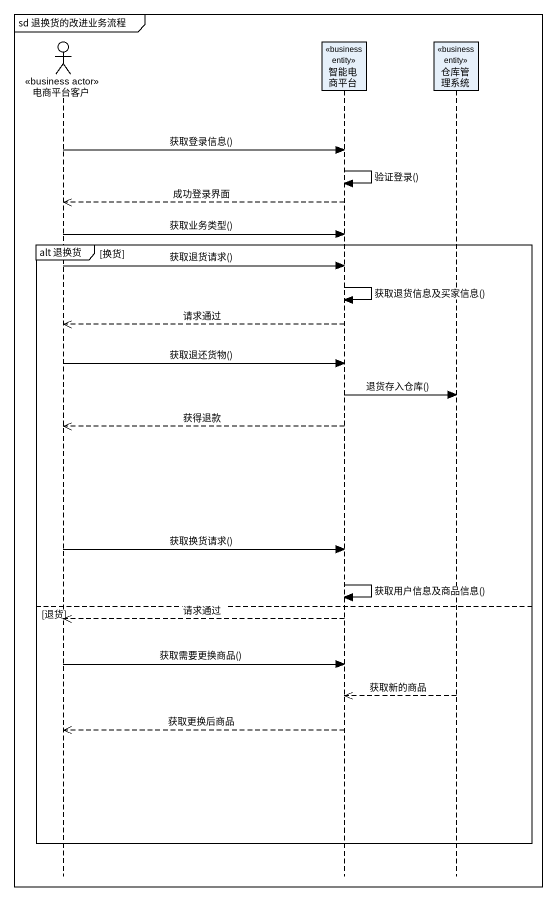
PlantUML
@startuml
mainframe sd 退换货的改进业务流程
hide footbox
actor 电商平台客户 <<business actor>>
participant 智能电商平台 <<business entity>>
participant 仓库管理系统 <<business entity>>

电商平台客户 -> 智能电商平台 : 获取登录信息()
智能电商平台 -> 智能电商平台 : 验证登录()
智能电商平台 -->> 电商平台客户 : 成功登录界面
电商平台客户 -> 智能电商平台 : 获取业务类型()
group alt 退换货 [换货]
  电商平台客户 -> 智能电商平台 : 获取退货请求()
  智能电商平台 -> 智能电商平台 : 获取退货信息及买家信息()
  智能电商平台 -->> 电商平台客户 : 请求通过
  电商平台客户 -> 智能电商平台 : 获取退还货物()
  智能电商平台 -> 仓库管理系统 : 退货存入仓库()
  智能电商平台 -->> 电商平台客户 : 获得退款
  电商平台客户 -> 智能电商平台 : 获取换货请求()
  智能电商平台 -> 智能电商平台 : 获取用户信息及商品信息()
else 退货
  智能电商平台 -->> 电商平台客户 : 请求通过
  电商平台客户 -> 智能电商平台 : 获取需要更换商品()
  仓库管理系统 -->> 智能电商平台 : 获取新的商品
  智能电商平台 -->> 电商平台客户 : 获取更换后商品
end
@enduml
